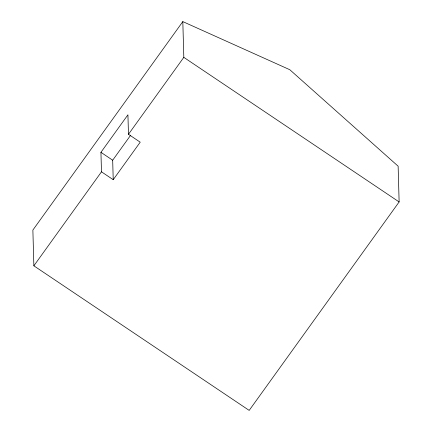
<?xml version="1.0" encoding="UTF-8"?>
<svg xmlns="http://www.w3.org/2000/svg" width="432" height="432" viewBox="0 0 432 432"><rect width="100%" height="100%" fill="white"/><g stroke="black" fill="none" stroke-linecap="round" stroke-linejoin="round"><path stroke-width="0.65" d="M182.817 21.6L32.87 230.062L33.869 265.815L249.183 410.4L399.13 201.938L398.131 166.185L289.796 69.714L182.817 21.6L183.811 57.353L128.471 134.293L140.216 142.182L113.222 179.701L101.477 171.817L100.937 152.323L127.926 114.804L128.471 134.293M33.869 265.815L101.477 171.817M113.222 179.701L112.682 160.213L130.675 135.2M183.811 57.353L399.13 201.938M100.937 152.323L112.682 160.213"/></g></svg>
